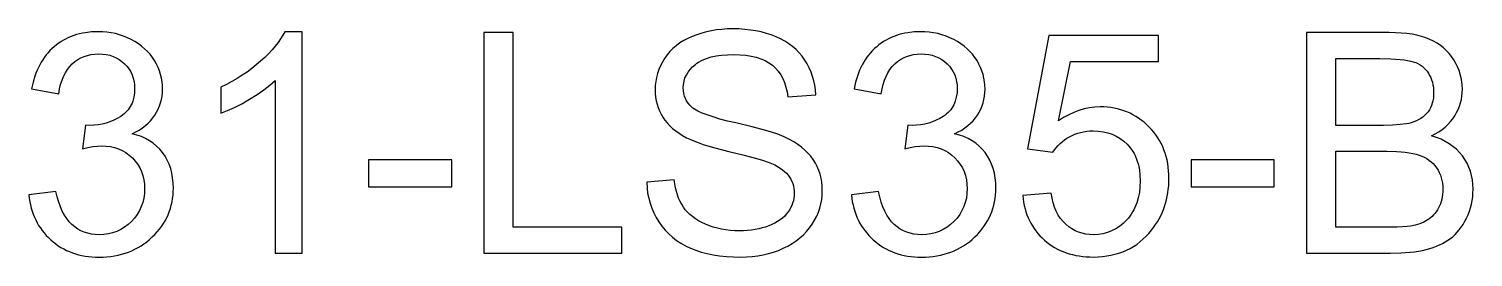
# Model space of a CAD drawing. Header units: millimetres. Extents: x -7 to 7, y -1.1 to 1.1.
import ezdxf

# ---------------------------------------------------------------- set-up
doc = ezdxf.new("R2010")
doc.units = ezdxf.units.MM
doc.layers.add('LASER_MARK', color=7, linetype='Continuous')

msp = doc.modelspace()

# ---------------------------------------------------------------- linework, layer by layer
at = {"layer": 'LASER_MARK'}
for points in [[(-6.697, -0.466), (-6.958, -0.501), (-6.954, -0.534), (-6.949, -0.566), (-6.943, -0.597), (-6.935, -0.628), (-6.926, -0.657), (-6.916, -0.686), (-6.905, -0.714), (-6.892, -0.742), (-6.879, -0.768), (-6.864, -0.794), (-6.847, -0.819), (-6.83, -0.844), (-6.811, -0.867), (-6.791, -0.89), (-6.77, -0.912), (-6.747, -0.933), (-6.724, -0.953), (-6.699, -0.972), (-6.675, -0.99), (-6.649, -1.006), (-6.622, -1.021), (-6.595, -1.035), (-6.567, -1.047), (-6.539, -1.058), (-6.509, -1.068), (-6.479, -1.077), (-6.448, -1.084), (-6.416, -1.09), (-6.384, -1.094), (-6.351, -1.097), (-6.317, -1.099), (-6.282, -1.1), (-6.244, -1.099), (-6.206, -1.097), (-6.17, -1.093), (-6.134, -1.088), (-6.099, -1.081), (-6.065, -1.073), (-6.031, -1.063), (-5.999, -1.052), (-5.967, -1.039), (-5.936, -1.024), (-5.906, -1.008), (-5.877, -0.991), (-5.849, -0.972), (-5.821, -0.952), (-5.795, -0.93), (-5.769, -0.906), (-5.744, -0.882), (-5.721, -0.857), (-5.7, -0.831), (-5.68, -0.804), (-5.662, -0.777), (-5.645, -0.749), (-5.63, -0.721), (-5.617, -0.692), (-5.605, -0.662), (-5.595, -0.631), (-5.586, -0.6), (-5.579, -0.568), (-5.573, -0.536), (-5.569, -0.503), (-5.567, -0.469), (-5.566, -0.434), (-5.568, -0.384), (-5.573, -0.336), (-5.581, -0.29), (-5.592, -0.246), (-5.607, -0.204), (-5.625, -0.164), (-5.646, -0.127), (-5.67, -0.091), (-5.698, -0.059), (-5.728, -0.029), (-5.761, -0.002), (-5.796, 0.022), (-5.834, 0.043), (-5.874, 0.062), (-5.918, 0.077), (-5.963, 0.089), (-5.928, 0.107), (-5.895, 0.125), (-5.865, 0.146), (-5.836, 0.168), (-5.81, 0.191), (-5.786, 0.215), (-5.764, 0.241), (-5.744, 0.269), (-5.727, 0.298), (-5.712, 0.327), (-5.699, 0.357), (-5.689, 0.388), (-5.681, 0.42), (-5.675, 0.453), (-5.672, 0.486), (-5.67, 0.52), (-5.672, 0.556), (-5.675, 0.591), (-5.681, 0.626), (-5.69, 0.661), (-5.701, 0.695), (-5.714, 0.728), (-5.73, 0.761), (-5.748, 0.794), (-5.768, 0.825), (-5.791, 0.855), (-5.816, 0.883), (-5.843, 0.909), (-5.872, 0.934), (-5.903, 0.957), (-5.937, 0.978), (-5.972, 0.998), (-6.009, 1.015), (-6.047, 1.03), (-6.086, 1.043), (-6.125, 1.054), (-6.166, 1.062), (-6.207, 1.068), (-6.249, 1.071), (-6.293, 1.072), (-6.354, 1.07), (-6.414, 1.063), (-6.442, 1.058), (-6.47, 1.052), (-6.498, 1.045), (-6.524, 1.036), (-6.55, 1.027), (-6.576, 1.016), (-6.6, 1.004), (-6.625, 0.991), (-6.648, 0.977), (-6.671, 0.962), (-6.693, 0.946), (-6.715, 0.928), (-6.735, 0.91), (-6.755, 0.89), (-6.774, 0.87), (-6.792, 0.849), (-6.809, 0.826), (-6.825, 0.803), (-6.84, 0.779), (-6.854, 0.754), (-6.867, 0.728), (-6.879, 0.702), (-6.89, 0.674), (-6.901, 0.645), (-6.918, 0.585), (-6.932, 0.521), (-6.671, 0.475), (-6.663, 0.521), (-6.652, 0.565), (-6.639, 0.605), (-6.624, 0.642), (-6.606, 0.677), (-6.587, 0.708), (-6.565, 0.737), (-6.541, 0.762), (-6.514, 0.785), (-6.487, 0.804), (-6.457, 0.82), (-6.426, 0.834), (-6.394, 0.844), (-6.36, 0.852), (-6.324, 0.856), (-6.287, 0.858), (-6.249, 0.856), (-6.213, 0.852), (-6.179, 0.845), (-6.147, 0.834), (-6.117, 0.821), (-6.088, 0.805), (-6.061, 0.786), (-6.036, 0.764), (-6.013, 0.739), (-5.993, 0.713), (-5.977, 0.686), (-5.963, 0.657), (-5.952, 0.626), (-5.945, 0.594), (-5.94, 0.561), (-5.939, 0.526), (-5.941, 0.482), (-5.947, 0.441), (-5.957, 0.403), (-5.964, 0.385), (-5.972, 0.368), (-5.981, 0.352), (-5.991, 0.336), (-6.002, 0.321), (-6.014, 0.307), (-6.027, 0.293), (-6.041, 0.281), (-6.056, 0.269), (-6.072, 0.257), (-6.106, 0.237), (-6.141, 0.219), (-6.177, 0.204), (-6.214, 0.192), (-6.252, 0.183), (-6.291, 0.176), (-6.331, 0.172), (-6.372, 0.17), (-6.414, 0.173), (-6.443, -0.056), (-6.391, -0.043), (-6.342, -0.034), (-6.298, -0.029), (-6.259, -0.027), (-6.215, -0.029), (-6.173, -0.034), (-6.132, -0.043), (-6.094, -0.056), (-6.058, -0.072), (-6.023, -0.092), (-5.991, -0.116), (-5.96, -0.144), (-5.933, -0.174), (-5.909, -0.206), (-5.889, -0.24), (-5.872, -0.276), (-5.859, -0.314), (-5.85, -0.354), (-5.845, -0.396), (-5.843, -0.44), (-5.845, -0.486), (-5.851, -0.531), (-5.861, -0.573), (-5.875, -0.613), (-5.893, -0.652), (-5.914, -0.689), (-5.94, -0.723), (-5.97, -0.756), (-6.002, -0.786), (-6.037, -0.812), (-6.073, -0.834), (-6.111, -0.852), (-6.151, -0.866), (-6.192, -0.876), (-6.236, -0.882), (-6.281, -0.884), (-6.319, -0.882), (-6.356, -0.878), (-6.391, -0.87), (-6.424, -0.859), (-6.457, -0.846), (-6.487, -0.829), (-6.516, -0.809), (-6.544, -0.786), (-6.57, -0.76), (-6.594, -0.729), (-6.616, -0.695), (-6.636, -0.657), (-6.655, -0.615), (-6.671, -0.569), (-6.685, -0.52)], [(-4.325, -1.062), (-4.325, 1.072), (-4.493, 1.072), (-4.511, 1.038), (-4.533, 1.003), (-4.557, 0.968), (-4.585, 0.932), (-4.615, 0.897), (-4.649, 0.861), (-4.685, 0.825), (-4.725, 0.788), (-4.767, 0.752), (-4.81, 0.718), (-4.856, 0.684), (-4.903, 0.653), (-4.951, 0.622), (-5.002, 0.593), (-5.054, 0.565), (-5.108, 0.539), (-5.108, 0.286), (-5.045, 0.312), (-4.978, 0.343), (-4.907, 0.379), (-4.833, 0.421), (-4.76, 0.466), (-4.695, 0.511), (-4.636, 0.556), (-4.61, 0.579), (-4.586, 0.601), (-4.586, -1.062)], [(-2.573, -1.062), (-1.244, -1.062), (-1.244, -0.811), (-2.291, -0.811), (-2.291, 1.064), (-2.573, 1.064)], [(-0.74, -0.356), (-1.005, -0.379), (-1.002, -0.432), (-0.996, -0.483), (-0.986, -0.533), (-0.973, -0.581), (-0.957, -0.628), (-0.937, -0.674), (-0.914, -0.718), (-0.888, -0.761), (-0.859, -0.802), (-0.828, -0.841), (-0.793, -0.876), (-0.756, -0.909), (-0.717, -0.939), (-0.675, -0.967), (-0.63, -0.992), (-0.582, -1.014), (-0.532, -1.034), (-0.479, -1.051), (-0.423, -1.066), (-0.364, -1.078), (-0.302, -1.087), (-0.237, -1.093), (-0.169, -1.097), (-0.099, -1.099), (-0.042, -1.097), (0.012, -1.093), (0.066, -1.087), (0.118, -1.078), (0.168, -1.066), (0.217, -1.052), (0.265, -1.035), (0.311, -1.015), (0.355, -0.993), (0.397, -0.969), (0.436, -0.943), (0.472, -0.915), (0.505, -0.885), (0.536, -0.853), (0.565, -0.818), (0.59, -0.782), (0.613, -0.744), (0.633, -0.705), (0.649, -0.666), (0.663, -0.627), (0.674, -0.586), (0.681, -0.546), (0.686, -0.504), (0.687, -0.462), (0.686, -0.42), (0.682, -0.379), (0.675, -0.339), (0.665, -0.301), (0.653, -0.264), (0.638, -0.228), (0.62, -0.193), (0.599, -0.16), (0.575, -0.127), (0.549, -0.097), (0.519, -0.068), (0.486, -0.04), (0.45, -0.013), (0.412, 0.012), (0.37, 0.035), (0.325, 0.057), (0.29, 0.072), (0.248, 0.088), (0.199, 0.104), (0.143, 0.12), (0.012, 0.155), (-0.146, 0.193), (-0.227, 0.212), (-0.301, 0.231), (-0.366, 0.251), (-0.423, 0.27), (-0.472, 0.288), (-0.513, 0.307), (-0.546, 0.326), (-0.559, 0.335), (-0.57, 0.344), (-0.589, 0.364), (-0.606, 0.384), (-0.62, 0.406), (-0.632, 0.429), (-0.641, 0.453), (-0.647, 0.478), (-0.651, 0.505), (-0.653, 0.533), (-0.651, 0.565), (-0.645, 0.597), (-0.636, 0.627), (-0.623, 0.655), (-0.607, 0.683), (-0.587, 0.709), (-0.563, 0.734), (-0.536, 0.758), (-0.521, 0.77), (-0.505, 0.78), (-0.469, 0.799), (-0.429, 0.815), (-0.384, 0.829), (-0.336, 0.839), (-0.283, 0.846), (-0.226, 0.851), (-0.164, 0.852), (-0.104, 0.85), (-0.049, 0.846), (0.003, 0.838), (0.051, 0.826), (0.096, 0.812), (0.136, 0.794), (0.173, 0.773), (0.207, 0.749), (0.236, 0.722), (0.263, 0.691), (0.286, 0.658), (0.306, 0.621), (0.323, 0.582), (0.336, 0.539), (0.347, 0.493), (0.354, 0.444), (0.624, 0.465), (0.62, 0.511), (0.614, 0.556), (0.606, 0.6), (0.594, 0.642), (0.579, 0.683), (0.562, 0.723), (0.542, 0.762), (0.519, 0.8), (0.494, 0.836), (0.465, 0.869), (0.435, 0.901), (0.401, 0.93), (0.365, 0.957), (0.327, 0.981), (0.285, 1.004), (0.241, 1.024), (0.195, 1.042), (0.148, 1.057), (0.098, 1.07), (0.047, 1.081), (-0.006, 1.089), (-0.061, 1.095), (-0.117, 1.099), (-0.175, 1.1), (-0.229, 1.099), (-0.28, 1.095), (-0.331, 1.09), (-0.38, 1.082), (-0.428, 1.072), (-0.475, 1.059), (-0.521, 1.044), (-0.566, 1.027), (-0.608, 1.008), (-0.648, 0.987), (-0.685, 0.964), (-0.72, 0.938), (-0.752, 0.911), (-0.781, 0.881), (-0.808, 0.849), (-0.832, 0.815), (-0.854, 0.78), (-0.872, 0.744), (-0.888, 0.707), (-0.901, 0.67), (-0.911, 0.632), (-0.918, 0.593), (-0.922, 0.554), (-0.924, 0.514), (-0.923, 0.478), (-0.919, 0.443), (-0.913, 0.408), (-0.905, 0.375), (-0.895, 0.342), (-0.882, 0.31), (-0.867, 0.279), (-0.849, 0.249), (-0.829, 0.22), (-0.807, 0.193), (-0.782, 0.166), (-0.755, 0.141), (-0.725, 0.117), (-0.693, 0.094), (-0.659, 0.072), (-0.622, 0.051), (-0.59, 0.036), (-0.552, 0.02), (-0.509, 0.004), (-0.461, -0.013), (-0.407, -0.03), (-0.347, -0.047), (-0.212, -0.081), (-0.078, -0.114), (0.029, -0.142), (0.111, -0.166), (0.167, -0.185), (0.199, -0.198), (0.229, -0.212), (0.256, -0.226), (0.281, -0.242), (0.304, -0.258), (0.324, -0.275), (0.343, -0.292), (0.358, -0.31), (0.372, -0.329), (0.384, -0.349), (0.394, -0.37), (0.402, -0.391), (0.408, -0.414), (0.413, -0.437), (0.415, -0.46), (0.416, -0.485), (0.415, -0.51), (0.412, -0.533), (0.408, -0.557), (0.401, -0.58), (0.393, -0.602), (0.382, -0.624), (0.37, -0.646), (0.356, -0.667), (0.34, -0.687), (0.322, -0.707), (0.302, -0.725), (0.28, -0.742), (0.256, -0.757), (0.23, -0.772), (0.202, -0.786), (0.173, -0.798), (0.141, -0.81), (0.109, -0.819), (0.075, -0.828), (0.04, -0.834), (0.004, -0.839), (-0.034, -0.843), (-0.072, -0.845), (-0.112, -0.846), (-0.156, -0.845), (-0.2, -0.842), (-0.243, -0.837), (-0.284, -0.83), (-0.324, -0.822), (-0.363, -0.811), (-0.401, -0.798), (-0.438, -0.783), (-0.473, -0.767), (-0.506, -0.749), (-0.536, -0.73), (-0.564, -0.71), (-0.59, -0.689), (-0.613, -0.666), (-0.633, -0.643), (-0.652, -0.618), (-0.668, -0.591), (-0.683, -0.563), (-0.697, -0.533), (-0.708, -0.501), (-0.718, -0.468), (-0.727, -0.432), (-0.734, -0.395)], [(1.228, -0.466), (0.967, -0.501), (0.971, -0.534), (0.976, -0.566), (0.983, -0.597), (0.99, -0.628), (0.999, -0.657), (1.009, -0.686), (1.021, -0.714), (1.033, -0.742), (1.047, -0.768), (1.062, -0.794), (1.078, -0.819), (1.096, -0.844), (1.115, -0.867), (1.135, -0.89), (1.156, -0.912), (1.178, -0.933), (1.202, -0.953), (1.226, -0.972), (1.251, -0.99), (1.277, -1.006), (1.303, -1.021), (1.33, -1.035), (1.358, -1.047), (1.387, -1.058), (1.416, -1.068), (1.447, -1.077), (1.477, -1.084), (1.509, -1.09), (1.541, -1.094), (1.575, -1.097), (1.608, -1.099), (1.643, -1.1), (1.681, -1.099), (1.719, -1.097), (1.756, -1.093), (1.792, -1.088), (1.827, -1.081), (1.861, -1.073), (1.894, -1.063), (1.927, -1.052), (1.958, -1.039), (1.989, -1.024), (2.019, -1.008), (2.048, -0.991), (2.077, -0.972), (2.104, -0.952), (2.131, -0.93), (2.156, -0.906), (2.181, -0.882), (2.204, -0.857), (2.225, -0.831), (2.245, -0.804), (2.264, -0.777), (2.28, -0.749), (2.295, -0.721), (2.309, -0.692), (2.321, -0.662), (2.331, -0.631), (2.34, -0.6), (2.347, -0.568), (2.352, -0.536), (2.356, -0.503), (2.359, -0.469), (2.36, -0.434), (2.358, -0.384), (2.353, -0.336), (2.345, -0.29), (2.333, -0.246), (2.319, -0.204), (2.301, -0.164), (2.28, -0.127), (2.255, -0.091), (2.228, -0.059), (2.198, -0.029), (2.165, -0.002), (2.13, 0.022), (2.092, 0.043), (2.051, 0.062), (2.008, 0.077), (1.962, 0.089), (1.997, 0.107), (2.03, 0.125), (2.061, 0.146), (2.089, 0.168), (2.116, 0.191), (2.14, 0.215), (2.162, 0.241), (2.181, 0.269), (2.198, 0.298), (2.214, 0.327), (2.226, 0.357), (2.237, 0.388), (2.245, 0.42), (2.25, 0.453), (2.254, 0.486), (2.255, 0.52), (2.254, 0.556), (2.25, 0.591), (2.244, 0.626), (2.236, 0.661), (2.225, 0.695), (2.211, 0.728), (2.196, 0.761), (2.178, 0.794), (2.157, 0.825), (2.134, 0.855), (2.11, 0.883), (2.083, 0.909), (2.054, 0.934), (2.022, 0.957), (1.989, 0.978), (1.953, 0.998), (1.916, 1.015), (1.879, 1.03), (1.84, 1.043), (1.8, 1.054), (1.76, 1.062), (1.718, 1.068), (1.676, 1.071), (1.633, 1.072), (1.571, 1.07), (1.512, 1.063), (1.483, 1.058), (1.455, 1.052), (1.428, 1.045), (1.401, 1.036), (1.375, 1.027), (1.35, 1.016), (1.325, 1.004), (1.301, 0.991), (1.277, 0.977), (1.255, 0.962), (1.232, 0.946), (1.211, 0.928), (1.19, 0.91), (1.17, 0.89), (1.152, 0.87), (1.134, 0.849), (1.117, 0.826), (1.101, 0.803), (1.086, 0.779), (1.072, 0.754), (1.059, 0.728), (1.046, 0.702), (1.035, 0.674), (1.025, 0.645), (1.007, 0.585), (0.993, 0.521), (1.254, 0.475), (1.263, 0.521), (1.273, 0.565), (1.286, 0.605), (1.302, 0.642), (1.319, 0.677), (1.339, 0.708), (1.361, 0.737), (1.385, 0.762), (1.411, 0.785), (1.439, 0.804), (1.468, 0.82), (1.499, 0.834), (1.532, 0.844), (1.566, 0.852), (1.601, 0.856), (1.639, 0.858), (1.676, 0.856), (1.712, 0.852), (1.746, 0.845), (1.778, 0.834), (1.809, 0.821), (1.838, 0.805), (1.864, 0.786), (1.89, 0.764), (1.912, 0.739), (1.932, 0.713), (1.949, 0.686), (1.963, 0.657), (1.973, 0.626), (1.981, 0.594), (1.985, 0.561), (1.987, 0.526), (1.985, 0.482), (1.978, 0.441), (1.968, 0.403), (1.961, 0.385), (1.953, 0.368), (1.945, 0.352), (1.935, 0.336), (1.924, 0.321), (1.912, 0.307), (1.899, 0.293), (1.885, 0.281), (1.87, 0.269), (1.853, 0.257), (1.82, 0.237), (1.785, 0.219), (1.749, 0.204), (1.712, 0.192), (1.674, 0.183), (1.635, 0.176), (1.594, 0.172), (1.553, 0.17), (1.511, 0.173), (1.482, -0.056), (1.535, -0.043), (1.583, -0.034), (1.627, -0.029), (1.666, -0.027), (1.711, -0.029), (1.753, -0.034), (1.793, -0.043), (1.832, -0.056), (1.868, -0.072), (1.902, -0.092), (1.935, -0.116), (1.965, -0.144), (1.993, -0.174), (2.016, -0.206), (2.037, -0.24), (2.053, -0.276), (2.066, -0.314), (2.075, -0.354), (2.081, -0.396), (2.083, -0.44), (2.081, -0.486), (2.075, -0.531), (2.065, -0.573), (2.051, -0.613), (2.033, -0.652), (2.011, -0.689), (1.985, -0.723), (1.956, -0.756), (1.923, -0.786), (1.889, -0.812), (1.852, -0.834), (1.814, -0.852), (1.775, -0.866), (1.733, -0.876), (1.69, -0.882), (1.645, -0.884), (1.607, -0.882), (1.57, -0.878), (1.535, -0.87), (1.501, -0.859), (1.469, -0.846), (1.438, -0.829), (1.409, -0.809), (1.381, -0.786), (1.355, -0.76), (1.331, -0.729), (1.309, -0.695), (1.289, -0.657), (1.271, -0.615), (1.255, -0.569), (1.241, -0.52)], [(2.892, -0.482), (2.618, -0.505), (2.622, -0.539), (2.627, -0.571), (2.633, -0.602), (2.641, -0.633), (2.649, -0.663), (2.659, -0.692), (2.671, -0.72), (2.683, -0.747), (2.697, -0.774), (2.712, -0.799), (2.728, -0.824), (2.745, -0.848), (2.764, -0.871), (2.784, -0.894), (2.805, -0.915), (2.827, -0.936), (2.851, -0.956), (2.875, -0.974), (2.9, -0.991), (2.926, -1.007), (2.952, -1.022), (2.98, -1.035), (3.008, -1.047), (3.037, -1.058), (3.067, -1.067), (3.098, -1.076), (3.13, -1.083), (3.162, -1.088), (3.196, -1.093), (3.23, -1.096), (3.265, -1.098), (3.301, -1.099), (3.344, -1.098), (3.387, -1.095), (3.428, -1.089), (3.468, -1.082), (3.507, -1.073), (3.545, -1.062), (3.582, -1.049), (3.617, -1.034), (3.652, -1.017), (3.685, -0.998), (3.717, -0.977), (3.747, -0.953), (3.777, -0.928), (3.806, -0.901), (3.833, -0.872), (3.859, -0.84), (3.879, -0.814), (3.898, -0.787), (3.916, -0.759), (3.933, -0.73), (3.948, -0.701), (3.962, -0.672), (3.974, -0.641), (3.985, -0.611), (3.995, -0.579), (4.004, -0.547), (4.011, -0.514), (4.017, -0.481), (4.021, -0.447), (4.025, -0.412), (4.027, -0.377), (4.027, -0.342), (4.027, -0.304), (4.024, -0.267), (4.021, -0.232), (4.015, -0.197), (4.009, -0.163), (4, -0.13), (3.991, -0.097), (3.979, -0.066), (3.967, -0.035), (3.953, -0.006), (3.937, 0.023), (3.92, 0.051), (3.901, 0.078), (3.881, 0.105), (3.859, 0.13), (3.836, 0.154), (3.812, 0.178), (3.787, 0.2), (3.761, 0.22), (3.735, 0.239), (3.708, 0.256), (3.68, 0.272), (3.652, 0.286), (3.623, 0.299), (3.593, 0.31), (3.563, 0.32), (3.532, 0.328), (3.5, 0.335), (3.467, 0.341), (3.434, 0.344), (3.4, 0.347), (3.366, 0.347), (3.314, 0.345), (3.262, 0.339), (3.211, 0.329), (3.16, 0.314), (3.11, 0.295), (3.061, 0.272), (3.012, 0.245), (2.964, 0.214), (3.079, 0.785), (3.927, 0.785), (3.927, 1.035), (2.87, 1.035), (2.664, -0.057), (2.909, -0.089), (2.924, -0.067), (2.941, -0.046), (2.959, -0.025), (2.978, -0.006), (2.999, 0.012), (3.021, 0.029), (3.044, 0.045), (3.069, 0.059), (3.094, 0.073), (3.121, 0.085), (3.148, 0.094), (3.176, 0.102), (3.205, 0.109), (3.235, 0.113), (3.265, 0.116), (3.296, 0.117), (3.346, 0.115), (3.393, 0.109), (3.438, 0.099), (3.48, 0.084), (3.52, 0.066), (3.557, 0.044), (3.592, 0.018), (3.625, -0.012), (3.64, -0.029), (3.654, -0.046), (3.667, -0.064), (3.68, -0.083), (3.691, -0.102), (3.701, -0.122), (3.719, -0.165), (3.733, -0.21), (3.742, -0.259), (3.748, -0.31), (3.75, -0.365), (3.748, -0.422), (3.742, -0.476), (3.732, -0.528), (3.718, -0.576), (3.709, -0.6), (3.699, -0.622), (3.689, -0.644), (3.677, -0.665), (3.664, -0.685), (3.65, -0.705), (3.636, -0.724), (3.62, -0.742), (3.586, -0.775), (3.551, -0.804), (3.514, -0.828), (3.475, -0.848), (3.434, -0.864), (3.391, -0.875), (3.347, -0.882), (3.301, -0.884), (3.262, -0.882), (3.225, -0.878), (3.19, -0.87), (3.156, -0.859), (3.123, -0.845), (3.091, -0.827), (3.062, -0.807), (3.033, -0.783), (3.007, -0.756), (2.983, -0.727), (2.961, -0.694), (2.942, -0.657), (2.926, -0.618), (2.912, -0.576), (2.901, -0.531)], [(5.353, -1.062), (6.163, -1.062), (6.261, -1.06), (6.307, -1.057), (6.351, -1.053), (6.393, -1.048), (6.433, -1.042), (6.47, -1.035), (6.506, -1.027), (6.541, -1.017), (6.573, -1.007), (6.605, -0.995), (6.635, -0.983), (6.663, -0.969), (6.69, -0.954), (6.715, -0.938), (6.739, -0.922), (6.762, -0.903), (6.784, -0.883), (6.805, -0.861), (6.825, -0.837), (6.844, -0.812), (6.862, -0.784), (6.879, -0.755), (6.895, -0.724), (6.91, -0.691), (6.923, -0.658), (6.934, -0.624), (6.942, -0.59), (6.949, -0.555), (6.954, -0.519), (6.957, -0.483), (6.958, -0.446), (6.957, -0.4), (6.952, -0.356), (6.944, -0.314), (6.932, -0.273), (6.918, -0.233), (6.9, -0.195), (6.879, -0.159), (6.855, -0.124), (6.827, -0.091), (6.797, -0.061), (6.764, -0.033), (6.729, -0.008), (6.69, 0.015), (6.649, 0.036), (6.605, 0.053), (6.558, 0.069), (6.594, 0.088), (6.628, 0.109), (6.659, 0.131), (6.688, 0.154), (6.715, 0.179), (6.74, 0.206), (6.762, 0.234), (6.781, 0.263), (6.799, 0.294), (6.814, 0.324), (6.826, 0.356), (6.837, 0.388), (6.845, 0.42), (6.851, 0.453), (6.854, 0.486), (6.855, 0.52), (6.854, 0.556), (6.85, 0.592), (6.844, 0.628), (6.834, 0.663), (6.823, 0.698), (6.808, 0.733), (6.791, 0.767), (6.772, 0.801), (6.75, 0.833), (6.726, 0.863), (6.7, 0.891), (6.673, 0.917), (6.643, 0.941), (6.611, 0.963), (6.577, 0.982), (6.541, 0.999), (6.503, 1.014), (6.462, 1.027), (6.417, 1.039), (6.37, 1.048), (6.32, 1.055), (6.266, 1.06), (6.21, 1.063), (6.15, 1.064), (5.353, 1.064)], [(5.634, 0.17), (5.634, 0.813), (6.059, 0.813), (6.165, 0.811), (6.254, 0.805), (6.293, 0.801), (6.327, 0.796), (6.357, 0.79), (6.382, 0.783), (6.405, 0.775), (6.427, 0.765), (6.447, 0.754), (6.466, 0.741), (6.483, 0.726), (6.499, 0.71), (6.514, 0.692), (6.527, 0.673), (6.539, 0.652), (6.55, 0.631), (6.558, 0.609), (6.566, 0.586), (6.571, 0.562), (6.575, 0.538), (6.577, 0.513), (6.578, 0.487), (6.577, 0.459), (6.575, 0.433), (6.571, 0.408), (6.565, 0.384), (6.557, 0.362), (6.548, 0.34), (6.537, 0.32), (6.524, 0.301), (6.509, 0.283), (6.493, 0.267), (6.476, 0.251), (6.456, 0.237), (6.435, 0.225), (6.413, 0.214), (6.388, 0.204), (6.362, 0.195), (6.34, 0.189), (6.315, 0.184), (6.254, 0.177), (6.181, 0.172), (6.094, 0.17)], [(5.634, -0.811), (5.634, -0.08), (6.126, -0.08), (6.221, -0.083), (6.265, -0.085), (6.305, -0.089), (6.342, -0.094), (6.377, -0.1), (6.408, -0.108), (6.437, -0.116), (6.463, -0.126), (6.488, -0.137), (6.511, -0.15), (6.533, -0.165), (6.553, -0.181), (6.572, -0.199), (6.59, -0.218), (6.606, -0.239), (6.62, -0.262), (6.632, -0.285), (6.643, -0.309), (6.651, -0.335), (6.658, -0.361), (6.663, -0.388), (6.666, -0.417), (6.667, -0.446), (6.666, -0.471), (6.664, -0.495), (6.661, -0.519), (6.656, -0.541), (6.65, -0.563), (6.643, -0.585), (6.635, -0.605), (6.625, -0.625), (6.614, -0.644), (6.602, -0.662), (6.59, -0.678), (6.577, -0.693), (6.563, -0.708), (6.549, -0.721), (6.533, -0.733), (6.517, -0.743), (6.483, -0.762), (6.444, -0.778), (6.401, -0.791), (6.355, -0.801), (6.322, -0.806), (6.279, -0.809), (6.227, -0.811), (6.163, -0.811)], [(-3.685, -0.424), (-2.883, -0.424), (-2.883, -0.162), (-3.685, -0.162)], [(4.24, -0.424), (5.042, -0.424), (5.042, -0.162), (4.24, -0.162)]]:
    msp.add_lwpolyline(points, close=True, dxfattribs=at)

doc.saveas('drawing.dxf')
